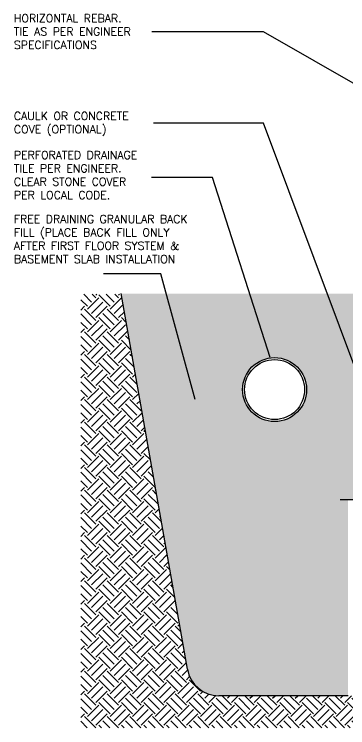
# Model space of a CAD drawing. Header units: inches. Extents: x 70.9 to 134.5, y -76 to 3.1.
# Drawn here: x 72.04 to 92.89, y -73.71 to -29.13 of the extents above; entities that cross this region are included whole.
import ezdxf

# ---------------------------------------------------------------- set-up
doc = ezdxf.new("R2010")
doc.units = ezdxf.units.IN
doc.header["$MEASUREMENT"] = 0
for name, color, linetype in [('LAYER 12', 12, 'Continuous'), ('LAYER 7', 7, 'Continuous'), ('LAYER 8', 8, 'Continuous'), ('LAYER 9', 9, 'Continuous')]:
    doc.layers.add(name, color=color, linetype=linetype)
doc.styles.add('NOTES', font='simplex.shx', dxfattribs={"height": 1})
doc.dimstyles.new('DIM-18$7', dxfattribs={"dimscale": 8, "dimtxt": 0.09375, "dimasz": 0.125, "dimexe": 0.1875, "dimexo": 0.0625, "dimgap": 0.0625, "dimtad": 0, "dimtih": 1, "dimtoh": 1, "dimdec": 4, "dimzin": 3, "dimdsep": 46, "dimlunit": 4, "dimtxsty": 'NOTES', "dimcen": 0.0625, "dimadec": 0, "dimazin": 0, "dimtfac": 1, "dimtdec": 4, "dimtofl": 0, "dimtmove": 0, "dimatfit": 3, "dimfxl": 1, "dimfrac": 2, "dimtolj": 1, "dimtzin": 0, "dimarcsym": 0})

msp = doc.modelspace()

# ---------------------------------------------------------------- hatches: boundary and pattern name
at = {"layer": 'LAYER 12'}
h = msp.add_hatch(dxfattribs=at)
h.set_pattern_fill('EARTH', color=256, scale=4, angle=45, style=0)
h.set_pattern_definition([(45, (96.9438, -7e-14), (1e-16, 1.414214), [1, -1]), (45, (96.6786, 0.2652), (1e-16, 1.414214), [1, -1]), (45, (96.4135, 0.5303), (1e-16, 1.414214), [1, -1]), (135, (96.4135, 0.7071), (-1.414214, 2e-16), [1, -1]), (135, (96.6786, 0.9723), (-1.414214, 2e-16), [1, -1]), (135, (96.9438, 1.2374), (-1.414214, 2e-16), [1, -1])])
h.paths.add_polyline_path([(121.35145, -62.20516), (116.91254, -62.20516), (116.91254, -71.70517), (92.91254, -71.70517), (84.83633, -71.70517, -0.36397023), (82.86672, -70.05247), (78.73365, -46.61266), (76.20568, -46.61266), (76.20568, -73.70517), (121.35145, -73.70517)])
at = {"layer": 'LAYER 9'}
h = msp.add_hatch(dxfattribs=at)
h.set_pattern_fill('GRAVEL,_O', color=256, scale=2)
h.set_pattern_definition([(228.0128, (1.44, 2), (-15.99999646, -18.00000268), [0.269072, -26.638176]), (184.9697, (1.26, 1.8), (24.0000021, 1.999982614), [0.461736, -45.71185]), (132.5104, (0.8, 1.76), (19.99998144, -22.00001735), [0.325576, -32.232064]), (267.2737, (0.02, 1.26), (1.999992035, 40.00000059), [0.420476, -41.627116]), (292.8337, (0, 0.84), (-10.00001981, 23.99999282), [0.41231, -40.818746]), (357.2737, (0.16, 0.46), (-40.00000059, 1.999992035), [0.420476, -41.627116]), (37.6942, (0.58, 0.44), (-26.00001469, -19.99998081), [0.556058, -55.049698]), (72.2553, (1.02, 0.78), (14.000021525, 43.999992462), [0.524976, -51.972642]), (121.4296, (1.18, 1.28), (-16.00001647, 25.99999007), [0.4219, -41.768146]), (175.2364, (0.96, 1.64), (22.0000019, -1.99998307), [0.481664, -23.601526]), (222.3974, (0.48, 1.68), (-24.000014702, -21.999984164), [0.622896, -61.66675]), (138.8141, (2, 1.24), (-14.0000059, 11.99999463), [0.212602, -21.047688]), (171.4692, (1.84, 1.38), (25.99999657, -4.00001582), [0.404474, -40.043022]), (225, (1.44, 1.44), (-2e-16, -2), [0.282842, -2.545584]), (203.1986, (1.3, 1.68), (9.99999946, 4.00000265), [0.152316, -15.07923]), (291.8014, (1.16, 1.62), (-1.9999998, 6.0000005), [0.215406, -10.554924]), (30.9638, (1.24, 1.42), (5.999996, 4.000005), [0.349858, -11.312046]), (161.5651, (1.54, 1.6), (4.000001, -1.9999968), [0.252982, -6.071574]), (16.3895, (0, 1.62), (20.0000044, 5.99998542), [0.3544, -35.08569]), (70.3462, (0.34, 1.72), (-7.9999905, -22.00000427), [0.297322, -29.434816]), (293.1986, (1.54, 2), (-4.00000265, 9.99999946), [0.30463, -14.926916]), (343.6105, (1.66, 1.72), (-20.0000044, 5.99998542), [0.3544, -35.08569]), (339.444, (0, 0.38), (-10.0000037, 3.999992), [0.34176, -16.746248]), (294.7751, (0.32, 0.26), (-9.99998438, 22.00000684), [0.286356, -28.349286]), (66.8014, (1.56, 0), (4.00000265, 9.99999946), [0.30463, -14.926916]), (17.354, (1.68, 0.28), (-26.00000404, -7.999989), [0.335262, -33.190848]), (69.444, (0.58, 0), (-3.999992, -10.0000037), [0.17088, -16.917128]), (101.3099, (1.44, 0), (-1.9999953, 8.0000015), [0.10198, -10.096058]), (165.9638, (1.42, 0.1), (6.000001, -1.9999961), [0.41231, -7.8339]), (186.009, (1.02, 0.2), (19.9999995, 1.999998635), [0.3821, -37.827846]), (303.6901, (1.24, 1.24), (-2.0000027, 3.999999), [0.288444, -6.922658]), (353.1572, (1.4, 1), (33.99999873, -4.000015996), [0.503588, -49.855126]), (60.9454, (1.9, 0.94), (-8.00000005, -14.00000077), [0.205912, -20.385348]), (90, (2, 1.12), (-2, 2), [0.12, -1.88]), (120.2564, (0.98, 0.26), (7.99998977, -14.00000491), [0.277848, -27.50704]), (48.0128, (0.84, 0.5), (15.99999646, 18.00000268), [0.538144, -26.369104]), (0, (1.2, 0.9), (2, 2), [0.52, -1.48]), (325.3048, (1.72, 0.9), (-19.99998852, 14.00001722), [0.316228, -31.306548]), (254.0546, (1.98, 0.72), (-1.9999998, -8.00000025), [0.291204, -14.269016]), (207.646, (1.9, 0.44), (-37.999991614, -20.000015426), [0.47413, -46.938948]), (175.4261, (1.48, 0.22), (-26.000001117, 1.9999896), [0.501598, -49.658148])])
h.paths.add_polyline_path([(92.91254, -59.70516), (92.91254, -59.45517), (94.18399, -59.45517), (97.97507, -55.66409), (97.97507, -46.5832), (78.72845, -46.5832), (82.86672, -70.05247, 0.36397023), (84.83633, -71.70517), (92.91254, -71.70517)])
h.paths.add_polyline_path([(86.31936, -52.5802, -1), (90.31936, -52.5802, -1)], flags=16)
h.paths.add_polyline_path([(86.44436, -52.5802, -1), (90.19436, -52.5802, -1)], flags=0)

# ---------------------------------------------------------------- linework, layer by layer
at = {"layer": 'LAYER 12'}
for p, q in [((82.86672, -70.05247), (78.72845, -46.5832)), ((92.91254, -71.70517), (84.83633, -71.70517))]:
    msp.add_line(p, q, dxfattribs=at)
msp.add_arc((84.83633, -69.70517), 2, 190, 270, dxfattribs=at)
at = {"layer": 'LAYER 7'}
for radius in [2, 1.875]:
    msp.add_circle((88.31936, -52.5802), radius, dxfattribs=at)
at = {"layer": 'LAYER 8'}
msp.add_line((92.41254, -59.45517), (94.18399, -59.45517), dxfattribs=at)

# ---------------------------------------------------------------- texts
at = {"layer": 'LAYER 7', "char_height": 0.5, "attachment_point": 1, "style": 'NOTES'}
for s, insert in [('\\A1;HORIZONTAL REBAR.\\PTIE AS PER ENGINEER\\PSPECIFICATIONS', (72.01881, -29.13185)), ('\\A1;CAULK OR CONCRETE \\PCOVE (OPTIONAL)', (72.01881, -35.23591)), ('\\A1;PERFORATED DRAINAGE\\PTILE PER ENGINEER.\\PCLEAR STONE COVER\\PPER LOCAL CODE.', (72.01881, -37.67537))]:
    msp.add_mtext_dynamic_manual_height_columns(s, width=21.4636092, gutter_width=5, heights=[0], dxfattribs=dict(at, insert=insert))
at = {"layer": 'LAYER 7', "insert": (72.01881, -41.6772), "char_height": 0.5, "width": 12.3677103, "attachment_point": 1, "style": 'NOTES'}
msp.add_mtext('\\A1;FREE DRAINING GRANULAR BACK FILL (PLACE BACK FILL ONLY AFTER FIRST FLOOR SYSTEM & BASEMENT SLAB INSTALLATION', dxfattribs=at)

# ---------------------------------------------------------------- leaders
at = {"layer": 'LAYER 8'}
for points in [[(106.73191, -41.18522), (87.62955, -30.23159), (80.63437, -30.23159)], [(96.06039, -58.47951), (87.62955, -35.93285), (80.73905, -35.93285)], [(88.04364, -50.5843), (84.43464, -39.32873), (80.61987, -39.32873)], [(83.34704, -53.19285), (81.19785, -45.35184), (77.62812, -45.35184)]]:
    msp.add_leader(points, dimstyle='DIM-18$7', dxfattribs=at)

doc.saveas('drawing.dxf')
